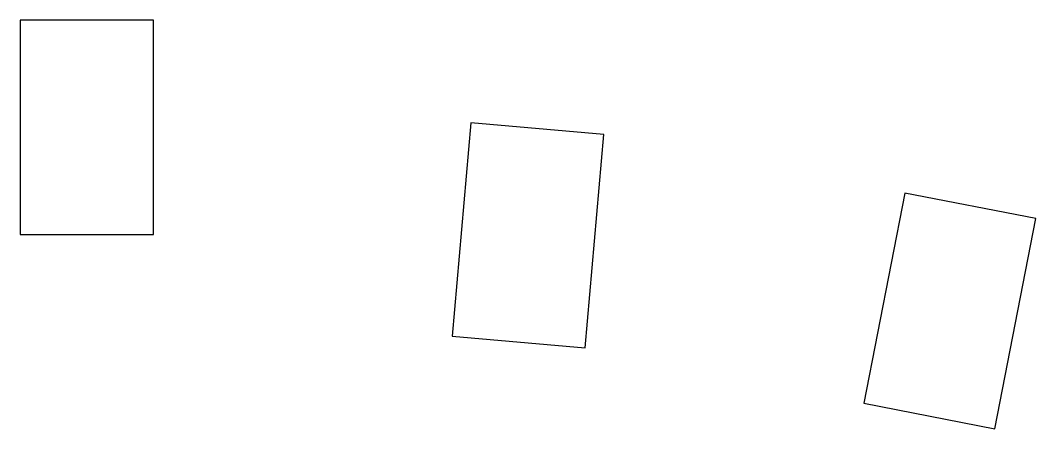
# Model space of a CAD drawing. Header units: millimetres. Extents: x 10 to 135, y -36 to 15.
import ezdxf

# ---------------------------------------------------------------- set-up
doc = ezdxf.new("R2010")
doc.units = ezdxf.units.MM

msp = doc.modelspace()

# ---------------------------------------------------------------- linework, layer by layer
for p, q in [((26.18, 14.82), (9.68, 14.82)), ((9.68, 14.82), (9.68, -11.68)), ((26.18, -11.68), (26.18, 14.82)), ((65.46, 2.13), (63.15, -24.27)), ((81.9, 0.69), (65.46, 2.13)), ((79.59, -25.71), (81.9, 0.69)), ((119.17, -6.58), (114.11, -32.59)), ((135.36, -9.72), (119.17, -6.58)), ((130.31, -35.74), (135.36, -9.72)), ((9.68, -11.68), (26.18, -11.68)), ((63.15, -24.27), (79.59, -25.71)), ((114.11, -32.59), (130.31, -35.74))]:
    msp.add_line(p, q)

doc.saveas('drawing.dxf')
